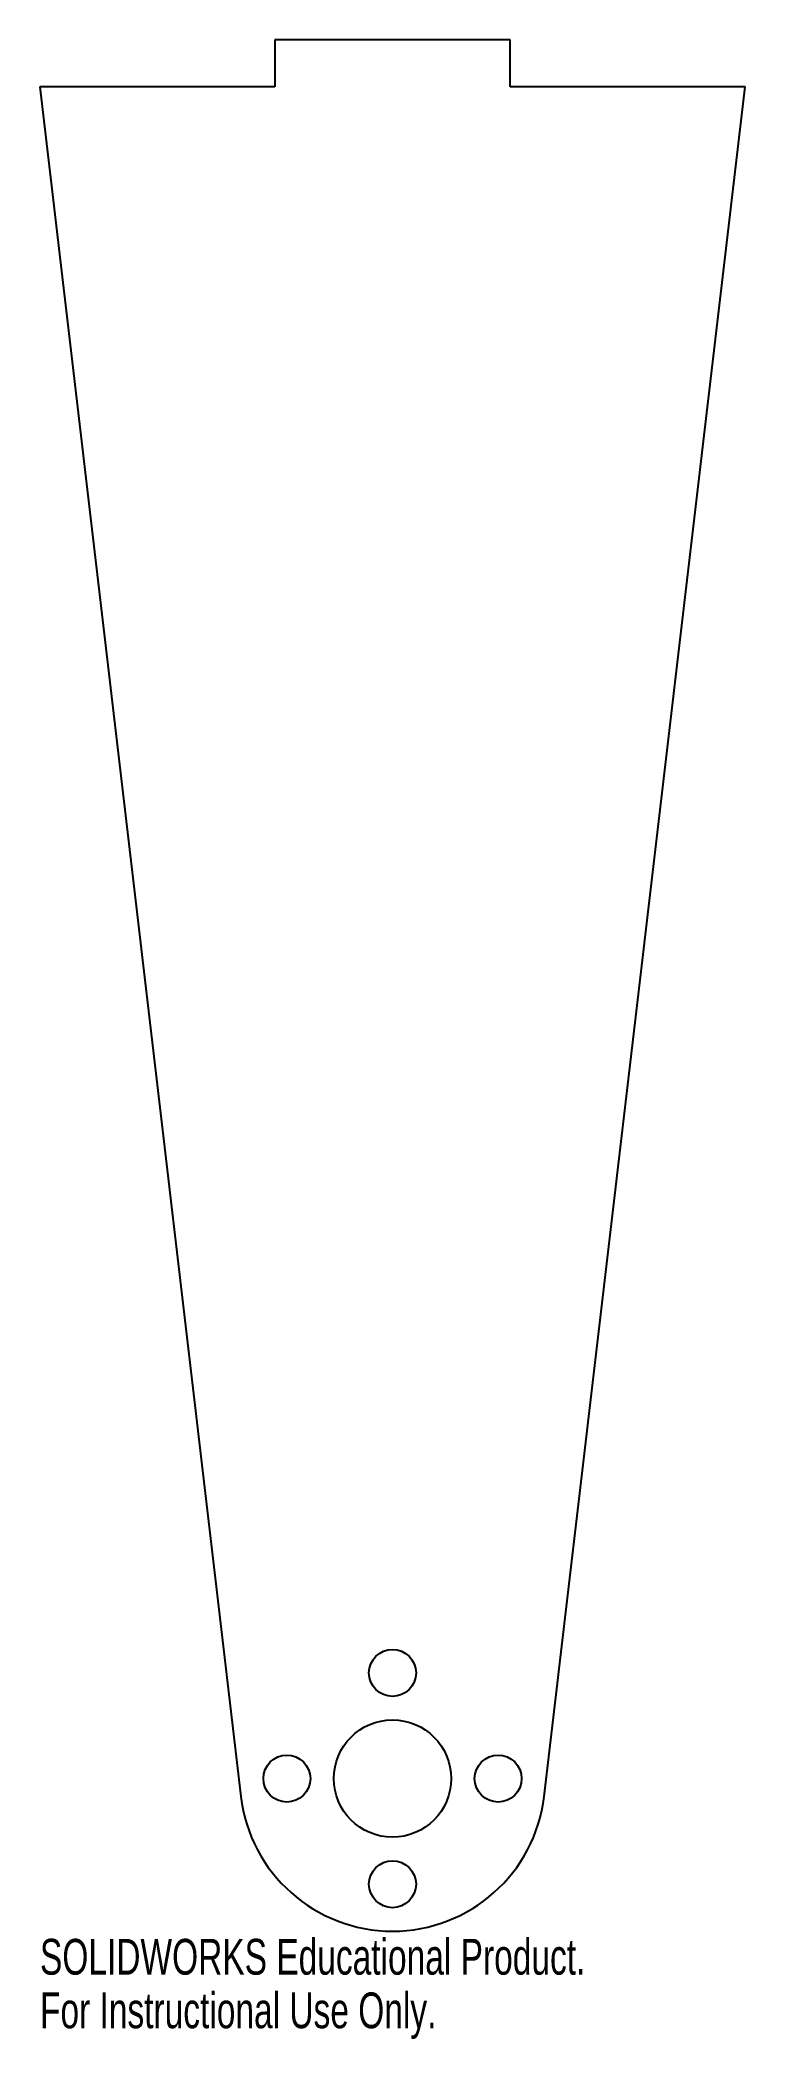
# Model space of a CAD drawing. Header units: inches. Extents: x -1.9 to 1.9, y -10.4 to 0.2.
import ezdxf

# ---------------------------------------------------------------- set-up
doc = ezdxf.new("R2010")
doc.units = ezdxf.units.IN
doc.header["$MEASUREMENT"] = 0
doc.styles.add('SLDTEXTSTYLE0', font='TXT', dxfattribs={"width": 0.7})

msp = doc.modelspace()

# ---------------------------------------------------------------- linework, layer by layer
at = {"color": 7, "linetype": 'Continuous', "lineweight": 25}
for p, q in [((-0.625, 0.25), (-0.625, 0)), ((0.625, 0.25), (-0.625, 0.25)), ((0.625, 0), (0.625, 0.25)), ((-0.625, 0), (-1.875, 0)), ((-1.875, 0), (-0.807, -9.095)), ((1.875, 0), (0.625, 0)), ((0.807, -9.095), (1.875, 0))]:
    msp.add_line(p, q, dxfattribs=at)
for centre, radius in [((0, -8.438), 0.125), ((0, -9), 0.312), ((-0.562, -9), 0.125), ((0.562, -9), 0.125), ((0, -9.562), 0.125)]:
    msp.add_circle(centre, radius, dxfattribs=at)
msp.add_arc((0, -9), 0.812, 186.6979, 353.3021, dxfattribs=at)

# ---------------------------------------------------------------- texts
at = {"color": 7, "linetype": 'Continuous', "char_height": 0.1903, "attachment_point": 1, "style": 'SLDTEXTSTYLE0'}
for s, insert in [('SOLIDWORKS Educational Product.', (-1.875, -9.853)), ('For Instructional Use Only.', (-1.875, -10.138))]:
    msp.add_mtext(s, dxfattribs=dict(at, insert=insert))

doc.saveas('drawing.dxf')
